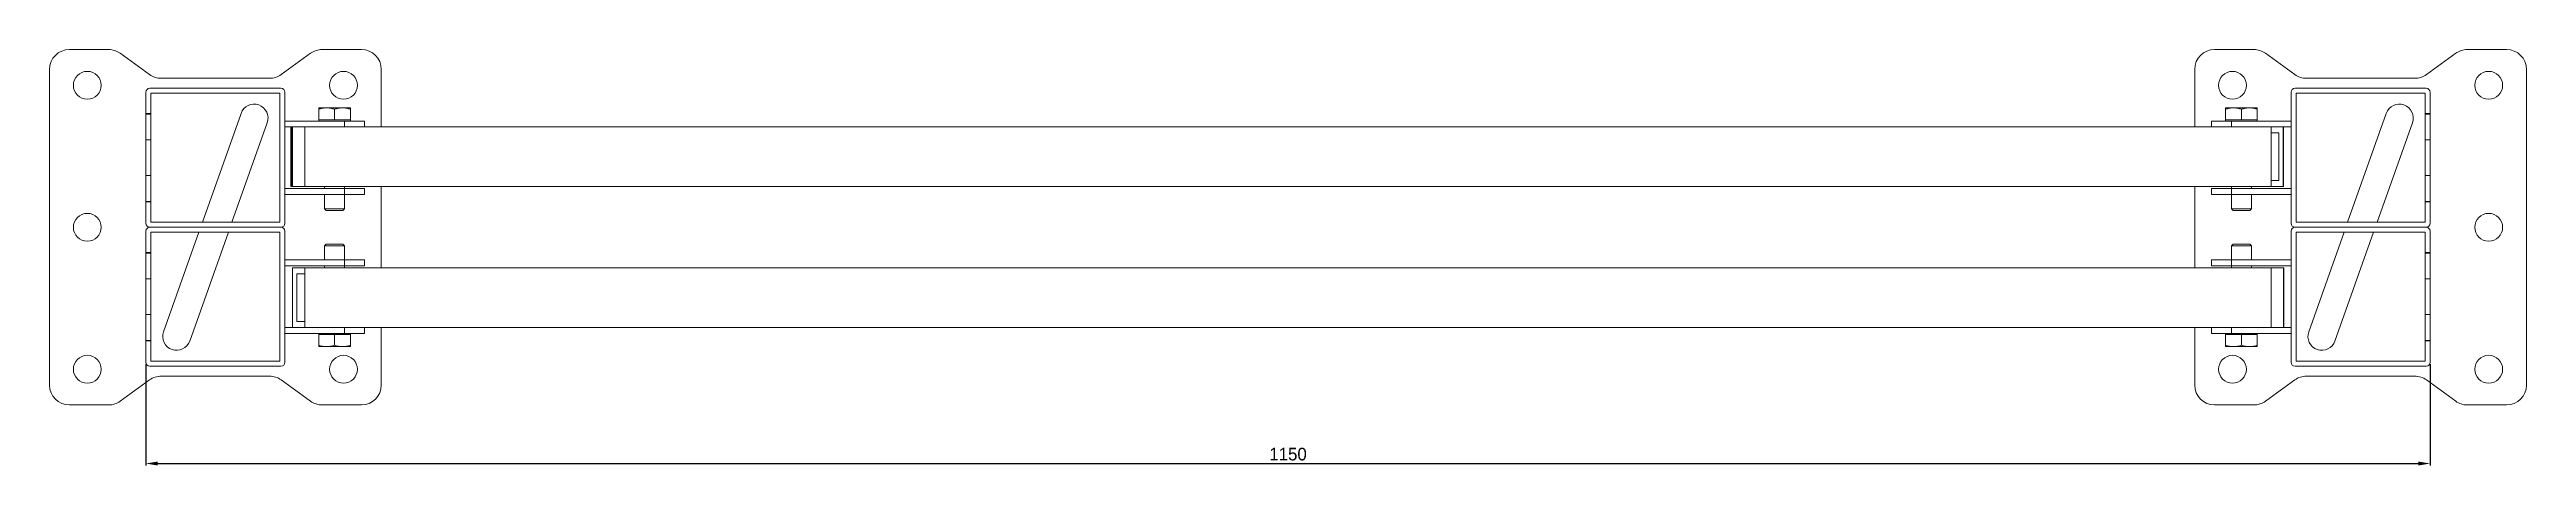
# Model space of a CAD drawing. Header units: millimetres. Extents: x -195 to 1052, y -120 to 90.
import ezdxf

# ---------------------------------------------------------------- set-up
doc = ezdxf.new("R2010")
doc.units = ezdxf.units.MM
doc.header["$PDSIZE"] = -1
doc.dimstyles.new('ISO-25', dxfattribs={"dimtxt": 2.5, "dimasz": 2.5, "dimexe": 1.25, "dimexo": 0.625, "dimtad": 1, "dimtxsty": 'Standard', "dimcen": 2.5, "dimadec": 0, "dimazin": 0, "dimtfac": 1, "dimtmove": 0, "dimatfit": 3, "dimfxl": 1, "dimarcsym": 0})

# ---------------------------------------------------------------- blocks, each defined once
blk = doc.blocks.new('*D2')
at = {"color": 0, "lineweight": -2, "transparency": 16777216}
for p, q in [((-146.4, -69), (-146.4, -120)), ((1003.6, -69), (1003.6, -120)), ((-140.4, -119), (997.6, -119))]:
    blk.add_line(p, q, dxfattribs=at)
at = {"color": 0, "transparency": 16777216}
for points in [[(-140.4, -118), (-140.4, -120), (-146.4, -119)], [(997.6, -118), (997.6, -120), (1003.6, -119)]]:
    blk.add_solid(points, dxfattribs=at)
at = {"layer": 'Defpoints', "color": 0, "transparency": 16777216}
for p in [(-146.4, -68), (1003.6, -68), (1003.6, -119)]:
    blk.add_point(p, dxfattribs=at)
at = {"color": 0, "transparency": 16777216, "insert": (428.6, -114.3), "char_height": 6.35, "attachment_point": 5}
blk.add_mtext('1150', dxfattribs=at)

msp = doc.modelspace()

# ---------------------------------------------------------------- linework, layer by layer
at = {"color": 7, "linetype": 'Continuous', "lineweight": 15}
for p, q in [((-165.159, 89.5), (-184.915, 89.5)), ((-144.541, 76.904), (-159.289, 87.596)), ((-63.541, 87.596), (-78.289, 76.904)), ((-37.915, 89.5), (-57.672, 89.5)), ((914.841, 89.5), (895.085, 89.5)), ((935.459, 76.904), (920.711, 87.596)), ((1016.459, 87.596), (1001.711, 76.904)), ((1042.085, 89.5), (1022.328, 89.5)), ((-194.915, 79.5), (-194.915, -79.5)), ((-84.159, 75), (-138.672, 75)), ((-27.915, 50.5), (-27.915, 79.5)), ((885.085, 79.5), (885.085, 50.5)), ((995.841, 75), (941.328, 75)), ((1052.085, -79.5), (1052.085, 79.5)), ((-146.415, 68), (-146.415, 2)), ((-78.415, 70), (-144.415, 70)), ((-78.915, 67.5), (-143.915, 67.5)), ((-143.915, 67.5), (-143.915, 2.5)), ((-78.915, 2.5), (-78.915, 67.5)), ((-76.415, 2), (-76.415, 68)), ((933.585, 68), (933.585, 2)), ((1001.585, 70), (935.585, 70)), ((1001.085, 67.5), (936.085, 67.5)), ((936.085, 67.5), (936.085, 2.5)), ((1001.085, 2.5), (1001.085, 67.5)), ((1003.585, 2), (1003.585, 68)), ((-143.915, 57.278), (-146.415, 57.278)), ((-143.915, 57), (-146.415, 57)), ((-98.513, 57.339), (-117.956, 2.5)), ((-103.102, 2.5), (-85.318, 52.661)), ((-36.415, 53.5), (-76.415, 53.5)), ((933.585, 50.5), (-76.415, 50.5)), ((-73.489, 20.5), (-73.489, 50.5)), ((-72.925, 20.5), (-72.925, 50.5)), ((-72.628, 50.5), (-72.628, 20.5)), ((-66.415, 50.5), (-66.415, 20.5)), ((-43.415, 60.13), (-59.415, 60.13)), ((-59.415, 53.5), (-59.415, 59.415)), ((-43.415, 54.1), (-59.415, 54.1)), ((-51.415, 54.1), (-51.415, 59.415)), ((-46.415, 50.5), (-46.415, 53.5)), ((-43.415, 53.5), (-43.415, 59.415)), ((-36.415, 53.5), (-36.415, 50.5)), ((893.585, 53.5), (933.585, 53.5)), ((893.585, 50.5), (893.585, 53.5)), ((916.585, 60.13), (900.585, 60.13)), ((900.585, 53.5), (900.585, 59.415)), ((916.585, 54.1), (900.585, 54.1)), ((903.585, 53.5), (903.585, 50.5)), ((908.585, 54.1), (908.585, 59.415)), ((916.585, 53.5), (916.585, 59.415)), ((923.585, 50.5), (923.585, 20.5)), ((929.614, 20.5), (929.614, 50.5)), ((929.798, 50.5), (929.798, 20.5)), ((929.847, 20.5), (929.847, 50.5)), ((981.487, 57.339), (962.044, 2.5)), ((976.898, 2.5), (994.682, 52.661)), ((1001.085, 57.278), (1003.585, 57.278)), ((1001.085, 57), (1003.585, 57)), ((-146.415, 44), (-143.915, 44)), ((927.492, 47.5), (923.585, 47.5)), ((927.492, 23.5), (927.492, 47.5)), ((1003.585, 44), (1001.085, 44)), ((-146.415, 26), (-143.915, 26)), ((1003.585, 26), (1001.085, 26)), ((-143.915, 13), (-146.415, 13)), ((-143.915, 12.722), (-146.415, 12.722)), ((-36.415, 19.5), (-76.415, 19.5)), ((-36.415, 16.5), (-76.415, 16.5)), ((929.847, 20.5), (-73.489, 20.5)), ((-56.415, 20.5), (-56.415, 19.5)), ((-56.415, 16.5), (-56.415, 9.328)), ((-46.415, 9.328), (-46.415, 20.5)), ((-36.415, 19.5), (-36.415, 16.5)), ((-27.915, -20.5), (-27.915, 20.5)), ((885.085, 20.5), (885.085, -20.5)), ((893.585, 19.5), (933.585, 19.5)), ((893.585, 16.5), (893.585, 19.5)), ((893.585, 16.5), (933.585, 16.5)), ((903.585, 20.5), (903.585, 9.328)), ((913.585, 19.5), (913.585, 20.5)), ((913.585, 9.328), (913.585, 16.5)), ((923.585, 23.5), (927.492, 23.5)), ((1001.085, 13), (1003.585, 13)), ((1001.085, 12.722), (1003.585, 12.722)), ((-143.915, 2.5), (-78.915, 2.5)), ((-56.415, 9.328), (-55.587, 8.5)), ((-56.415, 9.328), (-46.415, 9.328)), ((-55.587, 8.5), (-47.243, 8.5)), ((-47.243, 8.5), (-46.415, 9.328)), ((903.585, 9.328), (904.413, 8.5)), ((903.585, 9.328), (913.585, 9.328)), ((904.413, 8.5), (912.757, 8.5)), ((912.757, 8.5), (913.585, 9.328)), ((1001.585, 0), (935.585, 0)), ((936.085, 2.5), (1001.085, 2.5)), ((-146.415, -68), (-146.415, -2)), ((-78.415, 0), (-144.415, 0)), ((-78.915, -2.5), (-143.915, -2.5)), ((-143.915, -2.5), (-143.915, -67.5)), ((-119.729, -2.5), (-137.513, -52.661)), ((-124.318, -57.339), (-104.875, -2.5)), ((-78.915, -67.5), (-78.915, -2.5)), ((-76.415, -68), (-76.415, -2)), ((-55.587, -8.5), (-56.415, -9.328)), ((-56.415, -9.328), (-56.415, -16.5)), ((-46.415, -9.328), (-56.415, -9.328)), ((-47.243, -8.5), (-55.587, -8.5)), ((-46.415, -9.328), (-47.243, -8.5)), ((-46.415, -20.5), (-46.415, -9.328)), ((904.413, -8.5), (903.585, -9.328)), ((903.585, -9.328), (903.585, -20.5)), ((913.585, -9.328), (903.585, -9.328)), ((912.757, -8.5), (904.413, -8.5)), ((913.585, -9.328), (912.757, -8.5)), ((913.585, -16.5), (913.585, -9.328)), ((933.585, -2), (933.585, -68)), ((1001.085, -2.5), (936.085, -2.5)), ((936.085, -2.5), (936.085, -67.5)), ((960.271, -2.5), (942.487, -52.661)), ((955.682, -57.339), (975.125, -2.5)), ((1001.085, -2.5), (1001.085, -67.5)), ((1003.585, -68), (1003.585, -2)), ((-143.915, -12.722), (-146.415, -12.722)), ((-143.915, -13), (-146.415, -13)), ((-36.415, -16.5), (-76.415, -16.5)), ((-36.415, -19.5), (-76.415, -19.5)), ((-72.653, -50.5), (-72.653, -20.5)), ((929.911, -20.5), (-72.653, -20.5)), ((-72.628, -20.5), (-72.628, -50.5)), ((-72.58, -50.5), (-72.58, -20.5)), ((-70.458, -23.5), (-66.415, -23.5)), ((-70.458, -47.5), (-70.458, -23.5)), ((-66.415, -20.5), (-66.415, -50.5)), ((-56.415, -19.5), (-56.415, -20.5)), ((-36.415, -16.5), (-36.415, -19.5)), ((893.585, -16.5), (933.585, -16.5)), ((893.585, -19.5), (893.585, -16.5)), ((893.585, -19.5), (933.585, -19.5)), ((913.585, -20.5), (913.585, -19.5)), ((923.585, -20.5), (923.585, -50.5)), ((929.798, -20.5), (929.798, -50.5)), ((929.899, -50.5), (929.899, -20.5)), ((929.911, -50.5), (929.911, -20.5)), ((1001.085, -12.722), (1003.585, -12.722)), ((1001.085, -13), (1003.585, -13)), ((-146.415, -26), (-143.915, -26)), ((1003.585, -26), (1001.085, -26)), ((-146.415, -44), (-143.915, -44)), ((-66.415, -47.5), (-70.458, -47.5)), ((1003.585, -44), (1001.085, -44)), ((-143.915, -57), (-146.415, -57)), ((-143.915, -57.278), (-146.415, -57.278)), ((933.585, -50.5), (-76.415, -50.5)), ((-36.415, -53.5), (-76.415, -53.5)), ((-59.415, -53.5), (-59.415, -59.415)), ((-59.415, -54.1), (-43.415, -54.1)), ((-59.415, -60.13), (-43.415, -60.13)), ((-51.415, -54.1), (-51.415, -59.415)), ((-46.415, -53.5), (-46.415, -50.5)), ((-43.415, -53.5), (-43.415, -59.415)), ((-36.415, -50.5), (-36.415, -53.5)), ((-27.915, -79.5), (-27.915, -50.5)), ((885.085, -50.5), (885.085, -79.5)), ((893.585, -53.5), (893.585, -50.5)), ((893.585, -53.5), (933.585, -53.5)), ((900.585, -53.5), (900.585, -59.415)), ((900.585, -54.1), (916.585, -54.1)), ((900.585, -60.13), (916.585, -60.13)), ((903.585, -50.5), (903.585, -53.5)), ((908.585, -54.1), (908.585, -59.415)), ((916.585, -53.5), (916.585, -59.415)), ((1001.085, -57), (1003.585, -57)), ((1001.085, -57.278), (1003.585, -57.278)), ((-144.415, -70), (-78.415, -70)), ((-143.915, -67.5), (-78.915, -67.5)), ((935.585, -70), (1001.585, -70)), ((936.085, -67.5), (1001.085, -67.5)), ((-159.289, -87.596), (-144.541, -76.904)), ((-138.672, -75), (-84.159, -75)), ((-78.289, -76.904), (-63.541, -87.596)), ((920.711, -87.596), (935.459, -76.904)), ((941.328, -75), (995.841, -75)), ((1001.711, -76.904), (1016.459, -87.596)), ((-184.915, -89.5), (-165.159, -89.5)), ((-57.672, -89.5), (-37.915, -89.5)), ((895.085, -89.5), (914.841, -89.5)), ((1022.328, -89.5), (1042.085, -89.5))]:
    msp.add_line(p, q, dxfattribs=at)
for centre in [(-175.915, 71.5), (-46.915, 71.5), (904.085, 71.5), (1033.085, 71.5), (-175.915, 0), (1033.085, 0), (-175.915, -71.5), (-46.915, -71.5), (904.085, -71.5), (1033.085, -71.5)]:
    msp.add_circle(centre, 7, dxfattribs=at)
for centre, radius, start, end in [((-184.915, 79.5), 10, 90, 180), ((-165.159, 79.5), 10, 54.057888, 90), ((-57.672, 79.5), 10, 90, 125.942112), ((-37.915, 79.5), 10, 0, 90), ((895.085, 79.5), 10, 90, 180), ((914.841, 79.5), 10, 54.057888, 90), ((1022.328, 79.5), 10, 90, 125.942112), ((1042.085, 79.5), 10, 0, 90), ((-138.672, 85), 10, 234.057888, 270), ((-84.159, 85), 10, 270, 305.942112), ((941.328, 85), 10, 234.057888, 270), ((995.841, 85), 10, 270, 305.942112), ((-144.415, 68), 2, 90, 180), ((-78.415, 68), 2, 360, 90), ((935.585, 68), 2, 90, 180), ((1001.585, 68), 2, 0, 90), ((-91.915, 55), 7, 340.47827, 160.47827), ((988.085, 55), 7, 340.47827, 160.47827), ((-144.415, 2), 2, 180, 270), ((-78.415, 2), 2, 270, 0), ((935.585, 2), 2, 180, 270), ((935.585, -2), 2, 90, 180), ((1001.585, 2), 2, 270, 0), ((1001.585, -2), 2, 0, 90), ((-144.415, -2), 2, 90, 180), ((-78.415, -2), 2, 0, 90), ((-130.915, -55), 7, 160.47827, 340.47827), ((949.085, -55), 7, 160.47827, 340.47827), ((-144.415, -68), 2, 180, 270), ((-78.415, -68), 2, 270, 0), ((935.585, -68), 2, 180, 270), ((1001.585, -68), 2, 270, 0), ((-184.915, -79.5), 10, 180, 270), ((-138.672, -85), 10, 90, 125.942112), ((-84.159, -85), 10, 54.057888, 90), ((-37.915, -79.5), 10, 270, 0), ((895.085, -79.5), 10, 180, 270), ((941.328, -85), 10, 90, 125.942112), ((995.841, -85), 10, 54.057888, 90), ((1042.085, -79.5), 10, 270, 0), ((-165.159, -79.5), 10, 270, 305.942112), ((-57.672, -79.5), 10, 234.057888, 270), ((914.841, -79.5), 10, 270, 305.942112), ((1022.328, -79.5), 10, 234.057888, 270)]:
    msp.add_arc(centre, radius, start, end, dxfattribs=at)
for points, knots in [([(-59.415, 59.415), (-58.761, 59.634), (-58.102, 59.813), (-56.77, 60.062), (-56.097, 60.13), (-55.415, 60.13)], [0, 0, 0, 0, 0.5, 0.5, 1, 1, 1, 1]), ([(-59.415, 60.13), (-59.415, 60.13), (-59.415, 60.113), (-59.415, 60.047), (-59.415, 59.998), (-59.415, 59.811), (-59.415, 59.631), (-59.415, 59.415)], [0, 0, 0, 0, 0.25, 0.25, 0.5, 0.5, 1, 1, 1, 1]), ([(-55.415, 60.13), (-55.076, 60.13), (-54.735, 60.113), (-54.06, 60.048), (-53.725, 59.999), (-52.726, 59.813), (-52.068, 59.633), (-51.415, 59.415)], [0, 0, 0, 0, 0.25, 0.25, 0.5, 0.5, 1, 1, 1, 1]), ([(-51.415, 59.415), (-50.761, 59.634), (-50.102, 59.813), (-48.77, 60.062), (-48.097, 60.13), (-47.415, 60.13)], [0, 0, 0, 0, 0.5, 0.5, 1, 1, 1, 1]), ([(-47.415, 60.13), (-47.076, 60.13), (-46.735, 60.113), (-46.06, 60.048), (-45.725, 59.999), (-44.726, 59.813), (-44.068, 59.633), (-43.415, 59.415)], [0, 0, 0, 0, 0.25, 0.25, 0.5, 0.5, 1, 1, 1, 1]), ([(-43.415, 60.13), (-43.415, 60.13), (-43.415, 60.113), (-43.415, 60.047), (-43.415, 59.998), (-43.415, 59.811), (-43.415, 59.631), (-43.415, 59.415)], [0, 0, 0, 0, 0.25, 0.25, 0.5, 0.5, 1, 1, 1, 1]), ([(900.585, 59.415), (901.239, 59.634), (901.898, 59.813), (903.23, 60.062), (903.903, 60.13), (904.585, 60.13)], [0, 0, 0, 0, 0.5, 0.5, 1, 1, 1, 1]), ([(900.585, 60.13), (900.585, 60.13), (900.585, 60.113), (900.585, 60.047), (900.585, 59.998), (900.585, 59.811), (900.585, 59.631), (900.585, 59.415)], [0, 0, 0, 0, 0.25, 0.25, 0.5, 0.5, 1, 1, 1, 1]), ([(904.585, 60.13), (904.924, 60.13), (905.265, 60.113), (905.94, 60.048), (906.275, 59.999), (907.274, 59.813), (907.932, 59.633), (908.585, 59.415)], [0, 0, 0, 0, 0.25, 0.25, 0.5, 0.5, 1, 1, 1, 1]), ([(908.585, 59.415), (909.239, 59.634), (909.898, 59.813), (911.23, 60.062), (911.903, 60.13), (912.585, 60.13)], [0, 0, 0, 0, 0.5, 0.5, 1, 1, 1, 1]), ([(912.585, 60.13), (912.924, 60.13), (913.265, 60.113), (913.94, 60.048), (914.275, 59.999), (915.274, 59.813), (915.932, 59.633), (916.585, 59.415)], [0, 0, 0, 0, 0.25, 0.25, 0.5, 0.5, 1, 1, 1, 1]), ([(916.585, 60.13), (916.585, 60.13), (916.585, 60.113), (916.585, 60.047), (916.585, 59.998), (916.585, 59.811), (916.585, 59.631), (916.585, 59.415)], [0, 0, 0, 0, 0.25, 0.25, 0.5, 0.5, 1, 1, 1, 1]), ([(-55.415, -60.13), (-55.755, -60.13), (-56.096, -60.113), (-56.77, -60.048), (-57.105, -59.999), (-58.104, -59.813), (-58.763, -59.633), (-59.415, -59.415)], [0, 0, 0, 0, 0.25, 0.25, 0.5, 0.5, 1, 1, 1, 1]), ([(-59.415, -60.13), (-59.415, -60.13), (-59.415, -60.113), (-59.415, -60.047), (-59.415, -59.998), (-59.415, -59.811), (-59.415, -59.631), (-59.415, -59.415)], [0, 0, 0, 0, 0.25, 0.25, 0.5, 0.5, 1, 1, 1, 1]), ([(-51.415, -59.415), (-52.07, -59.634), (-52.729, -59.813), (-54.061, -60.062), (-54.734, -60.13), (-55.415, -60.13)], [0, 0, 0, 0, 0.5, 0.5, 1, 1, 1, 1]), ([(-47.415, -60.13), (-47.755, -60.13), (-48.096, -60.113), (-48.77, -60.048), (-49.105, -59.999), (-50.104, -59.813), (-50.763, -59.633), (-51.415, -59.415)], [0, 0, 0, 0, 0.25, 0.25, 0.5, 0.5, 1, 1, 1, 1]), ([(-43.415, -59.415), (-44.07, -59.634), (-44.729, -59.813), (-46.061, -60.062), (-46.734, -60.13), (-47.415, -60.13)], [0, 0, 0, 0, 0.5, 0.5, 1, 1, 1, 1]), ([(-43.415, -60.13), (-43.415, -60.13), (-43.415, -60.113), (-43.415, -60.047), (-43.415, -59.998), (-43.415, -59.811), (-43.415, -59.631), (-43.415, -59.415)], [0, 0, 0, 0, 0.25, 0.25, 0.5, 0.5, 1, 1, 1, 1]), ([(904.585, -60.13), (904.245, -60.13), (903.904, -60.113), (903.23, -60.048), (902.895, -59.999), (901.896, -59.813), (901.237, -59.633), (900.585, -59.415)], [0, 0, 0, 0, 0.25, 0.25, 0.5, 0.5, 1, 1, 1, 1]), ([(900.585, -60.13), (900.585, -60.13), (900.585, -60.113), (900.585, -60.047), (900.585, -59.998), (900.585, -59.811), (900.585, -59.631), (900.585, -59.415)], [0, 0, 0, 0, 0.25, 0.25, 0.5, 0.5, 1, 1, 1, 1]), ([(908.585, -59.415), (907.93, -59.634), (907.271, -59.813), (905.939, -60.062), (905.266, -60.13), (904.585, -60.13)], [0, 0, 0, 0, 0.5, 0.5, 1, 1, 1, 1]), ([(912.585, -60.13), (912.245, -60.13), (911.904, -60.113), (911.23, -60.048), (910.895, -59.999), (909.896, -59.813), (909.237, -59.633), (908.585, -59.415)], [0, 0, 0, 0, 0.25, 0.25, 0.5, 0.5, 1, 1, 1, 1]), ([(916.585, -59.415), (915.93, -59.634), (915.271, -59.813), (913.939, -60.062), (913.266, -60.13), (912.585, -60.13)], [0, 0, 0, 0, 0.5, 0.5, 1, 1, 1, 1]), ([(916.585, -60.13), (916.585, -60.13), (916.585, -60.113), (916.585, -60.047), (916.585, -59.998), (916.585, -59.811), (916.585, -59.631), (916.585, -59.415)], [0, 0, 0, 0, 0.25, 0.25, 0.5, 0.5, 1, 1, 1, 1])]:
    msp.add_open_spline(points, degree=3, knots=knots, dxfattribs=at)

# ---------------------------------------------------------------- dimensions: what is measured, and where the dimension line sits
dim = msp.add_linear_dim(base=(1003.585, -118.983), p1=(-146.415, -68), p2=(1003.585, -68), text='1150', dimstyle='ISO-25', override={"dimtxt": 6.35, "dimasz": 5.9944, "dimexe": 0.9906, "dimexo": 0.9906, "dimgap": 1.524, "dimtih": 1, "dimtoh": 1, "dimzin": 0, "dimadec": 2, "dimtzin": 0})
dim.commit()
dim.dimension.update_dxf_attribs({"geometry": '*D2', "text_midpoint": (428.585, -114.284)})

doc.saveas('drawing.dxf')
